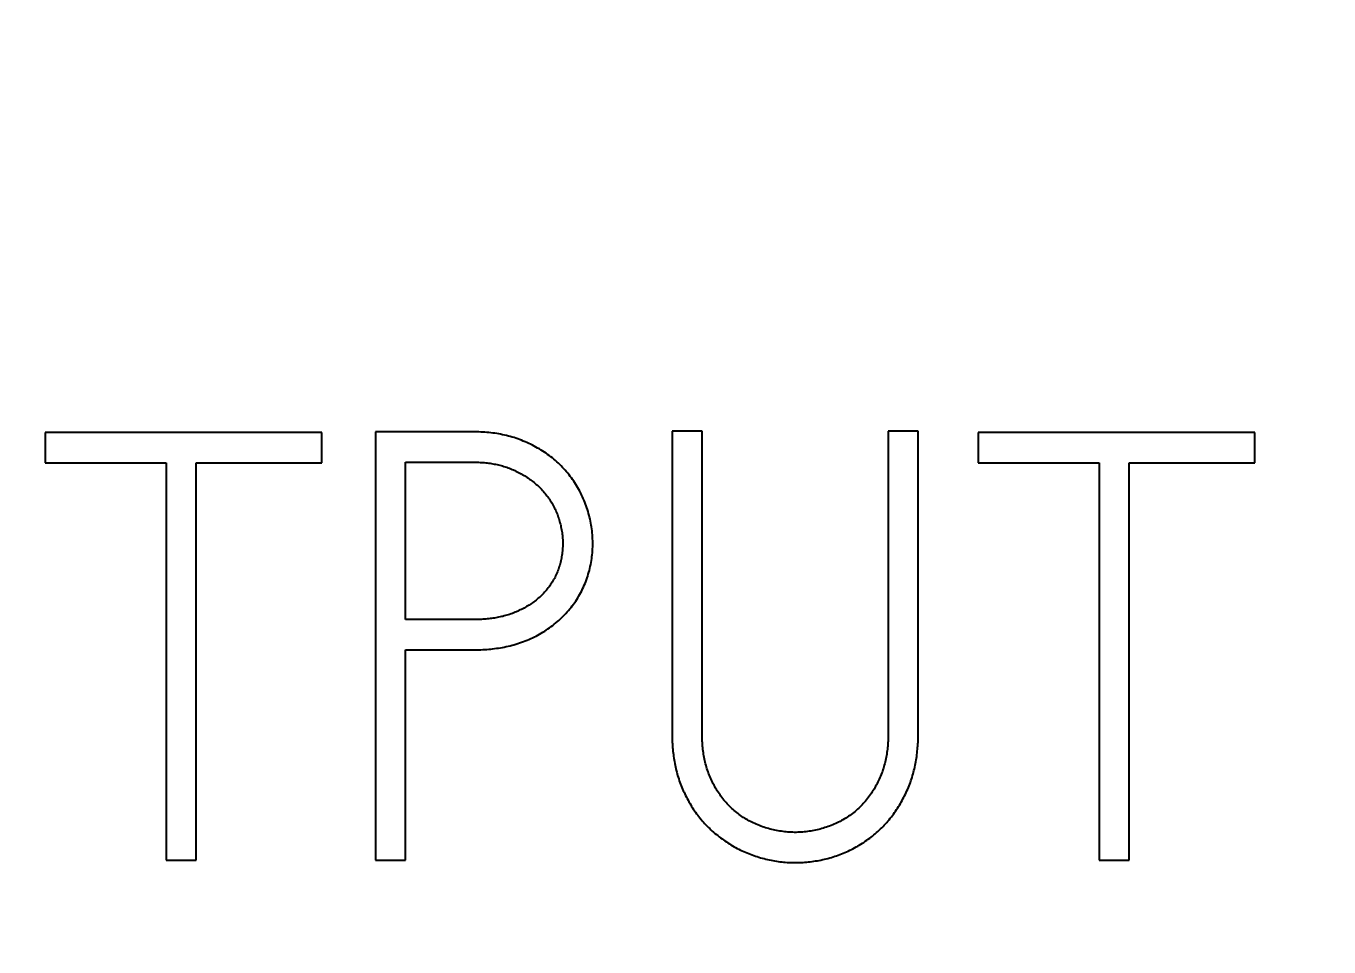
# Model space of a CAD drawing. Extents: x 0 to 420, y 0 to 297.
# Drawn here: x 124.858 to 129.725, y 165.617 to 169.056 of the extents above; entities that cross this region are included whole.
import ezdxf
from ezdxf.enums import TextEntityAlignment as Align

# ---------------------------------------------------------------- set-up
doc = ezdxf.new("R2010")
doc.units = 0
doc.header["$LTSCALE"] = 23.1
doc.layers.add('10100_DIM_FRONT', color=7, linetype='CONTINUOUS')
doc.layers.add('10500_FRONT_LABELING', color=7, linetype='CONTINUOUS')
doc.dimstyles.get("Standard").update_dxf_attribs({"dimtxt": 2.5, "dimasz": 2.5, "dimexe": 1.25, "dimexo": 0.625, "dimtad": 1, "dimcen": 2.5, "dimazin": 3, "dimtfac": 1, "dimtmove": 0, "dimatfit": 3})

# ---------------------------------------------------------------- blocks, each defined once
blk = doc.blocks.new('*D0')
at = {"layer": '10100_DIM_FRONT', "linetype": 'CONTINUOUS'}
for p, q in [((109.270844, 186.639203), (109.270844, 130.967761)), ((144.770844, 186.639203), (144.770844, 130.967761)), ((109.270844, 132.967761), (127.020844, 132.967761)), ((144.770844, 132.967761), (127.020844, 132.967761))]:
    blk.add_line(p, q, dxfattribs=at)
for points in [[(112.770844, 133.467761), (109.270844, 132.967761), (112.770844, 132.467761)], [(141.270844, 132.467761), (144.770844, 132.967761), (141.270844, 133.467761)]]:
    blk.add_solid(points, dxfattribs=at)
blk.add_text('35,5', height=3.5, dxfattribs=at).set_placement((123.190186, 133.842761), (132.690186, 133.842761), align=Align.FIT)

msp = doc.modelspace()

# ---------------------------------------------------------------- linework, layer by layer
at = {"layer": '10500_FRONT_LABELING', "color": 7, "linetype": 'CONTINUOUS'}
for p, q in [((124.9295, 167.538), (124.9295, 167.4248)), ((125.9632, 167.538), (124.9295, 167.538)), ((125.9632, 167.4248), (125.9632, 167.538)), ((126.1629, 167.5402), (126.1629, 165.9402)), ((126.5273, 167.5402), (126.1629, 167.5402)), ((127.2713, 167.5424), (127.2713, 166.4151)), ((127.3832, 167.5424), (127.2713, 167.5424)), ((127.3832, 166.4151), (127.3832, 167.5424)), ((128.0789, 167.5424), (128.0789, 166.4151)), ((128.1909, 167.5424), (128.0789, 167.5424)), ((128.1909, 166.4151), (128.1909, 167.5424)), ((128.4147, 167.538), (128.4147, 167.4248)), ((129.4484, 167.538), (128.4147, 167.538)), ((129.4484, 167.4248), (129.4484, 167.538)), ((124.9295, 167.4248), (125.3816, 167.4248)), ((125.3816, 167.4248), (125.3816, 165.9402)), ((125.4935, 165.9402), (125.4935, 167.4248)), ((125.4935, 167.4248), (125.9632, 167.4248)), ((126.2749, 166.839), (126.2749, 167.427)), ((126.2749, 167.427), (126.5273, 167.427)), ((128.4147, 167.4248), (128.8668, 167.4248)), ((128.8668, 167.4248), (128.8668, 165.9402)), ((128.9788, 165.9402), (128.9788, 167.4248)), ((128.9788, 167.4248), (129.4484, 167.4248)), ((126.5326, 166.839), (126.2749, 166.839)), ((126.2749, 165.9402), (126.2749, 166.7258)), ((126.2749, 166.7258), (126.5273, 166.7258)), ((125.3816, 165.9402), (125.4935, 165.9402)), ((126.1629, 165.9402), (126.2749, 165.9402)), ((128.8668, 165.9402), (128.9788, 165.9402))]:
    msp.add_line(p, q, dxfattribs=at)
for points in [[(126.5273, 166.7258), (126.5347, 166.7258), (126.5421, 166.7259), (126.5495, 166.7261), (126.5569, 166.7264), (126.5643, 166.7268), (126.5717, 166.7272), (126.5791, 166.7278), (126.5864, 166.7284), (126.5937, 166.7291), (126.6011, 166.7299), (126.6084, 166.7308), (126.6157, 166.7318), (126.6229, 166.7329), (126.6302, 166.734), (126.6374, 166.7353), (126.6447, 166.7367), (126.6519, 166.7382), (126.6591, 166.7398), (126.6663, 166.7415), (126.6734, 166.7433), (126.6806, 166.7453), (126.6877, 166.7473), (126.6948, 166.7495), (126.7019, 166.7518), (126.7089, 166.7542), (126.716, 166.7567), (126.7229, 166.7593), (126.7298, 166.7621), (126.7367, 166.7649), (126.7435, 166.7679), (126.7502, 166.771), (126.7568, 166.7742), (126.7634, 166.7775), (126.7699, 166.781), (126.7764, 166.7845), (126.7828, 166.7882), (126.7891, 166.792), (126.7954, 166.7959), (126.8015, 166.7999), (126.8077, 166.8041), (126.8137, 166.8084), (126.8198, 166.8128), (126.8257, 166.8173), (126.8315, 166.8219), (126.8373, 166.8266), (126.843, 166.8314), (126.8486, 166.8363), (126.854, 166.8413), (126.8594, 166.8464), (126.8647, 166.8516), (126.8698, 166.8568), (126.8749, 166.8622), (126.8799, 166.8676), (126.8847, 166.8731), (126.8895, 166.8788), (126.8941, 166.8845), (126.8986, 166.8903), (126.9031, 166.8962), (126.9074, 166.9022), (126.9116, 166.9084), (126.9157, 166.9146), (126.9196, 166.9209), (126.9235, 166.9273), (126.9272, 166.9338), (126.9307, 166.9404), (126.9341, 166.9469), (126.9373, 166.9536), (126.9405, 166.9603), (126.9434, 166.9671), (126.9463, 166.9739), (126.949, 166.9807), (126.9516, 166.9876), (126.954, 166.9946), (126.9563, 167.0016), (126.9585, 167.0087), (126.9605, 167.0158), (126.9624, 167.0229), (126.9642, 167.0301), (126.9659, 167.0374), (126.9674, 167.0447), (126.9688, 167.052), (126.97, 167.0594), (126.9711, 167.0667), (126.9721, 167.0741), (126.9729, 167.0814), (126.9736, 167.0888), (126.9741, 167.0962), (126.9745, 167.1036), (126.9748, 167.1109), (126.975, 167.1183), (126.975, 167.1257), (126.9749, 167.1331), (126.9746, 167.1405), (126.9742, 167.1479), (126.9737, 167.1553), (126.9731, 167.1627), (126.9723, 167.1701), (126.9714, 167.1776), (126.9704, 167.1849), (126.9692, 167.1923), (126.9679, 167.1996), (126.9665, 167.2068), (126.9649, 167.2141), (126.9633, 167.2212), (126.9615, 167.2284), (126.9595, 167.2355), (126.9575, 167.2426), (126.9554, 167.2497), (126.9531, 167.2567), (126.9507, 167.2637), (126.9481, 167.2706), (126.9455, 167.2775), (126.9427, 167.2844), (126.9398, 167.2912), (126.9368, 167.298), (126.9336, 167.3048), (126.9303, 167.3115), (126.9269, 167.3181), (126.9234, 167.3246), (126.9198, 167.3311), (126.916, 167.3375), (126.9122, 167.3437), (126.9082, 167.3499), (126.9041, 167.3561), (126.8999, 167.3621), (126.8956, 167.3681), (126.8912, 167.374), (126.8867, 167.3798), (126.8821, 167.3855), (126.8773, 167.3912), (126.8725, 167.3967), (126.8675, 167.4022), (126.8624, 167.4077), (126.8573, 167.413), (126.852, 167.4182), (126.8466, 167.4234), (126.8411, 167.4284), (126.8355, 167.4333), (126.8298, 167.4381), (126.8241, 167.4428), (126.8183, 167.4474), (126.8124, 167.4518), (126.8064, 167.4561), (126.8004, 167.4604), (126.7943, 167.4645), (126.7881, 167.4685), (126.7818, 167.4724), (126.7755, 167.4762), (126.7691, 167.4799), (126.7626, 167.4836), (126.7561, 167.4871), (126.7495, 167.4905), (126.7428, 167.4938), (126.7361, 167.4971), (126.7293, 167.5002), (126.7225, 167.5031), (126.7157, 167.506), (126.7088, 167.5087), (126.7019, 167.5114), (126.695, 167.5139), (126.688, 167.5163), (126.681, 167.5185), (126.674, 167.5207), (126.6669, 167.5227), (126.6597, 167.5246), (126.6526, 167.5264), (126.6454, 167.528), (126.6382, 167.5296), (126.6309, 167.531), (126.6236, 167.5323), (126.6163, 167.5336), (126.6089, 167.5347), (126.6015, 167.5356), (126.5941, 167.5365), (126.5867, 167.5373), (126.5793, 167.538), (126.5719, 167.5386), (126.5645, 167.5391), (126.557, 167.5395), (126.5496, 167.5398), (126.5422, 167.54), (126.5347, 167.5402), (126.5273, 167.5402)], [(126.5273, 167.427), (126.5326, 167.427), (126.538, 167.4269), (126.5434, 167.4268), (126.5487, 167.4266), (126.554, 167.4263), (126.5594, 167.426), (126.5647, 167.4256), (126.57, 167.4252), (126.5753, 167.4246), (126.5806, 167.4241), (126.5859, 167.4234), (126.5912, 167.4227), (126.5964, 167.4219), (126.6017, 167.421), (126.6069, 167.4201), (126.6121, 167.4191), (126.6174, 167.418), (126.6226, 167.4168), (126.6278, 167.4155), (126.6329, 167.4142), (126.6381, 167.4128), (126.6432, 167.4112), (126.6484, 167.4096), (126.6535, 167.4079), (126.6586, 167.4061), (126.6636, 167.4042), (126.6686, 167.4023), (126.6736, 167.4002), (126.6785, 167.3981), (126.6834, 167.396), (126.6882, 167.3937), (126.693, 167.3914), (126.6978, 167.389), (126.7025, 167.3865), (126.7072, 167.3839), (126.7118, 167.3813), (126.7164, 167.3786), (126.721, 167.3759), (126.7255, 167.373), (126.73, 167.3701), (126.7345, 167.3672), (126.7389, 167.3641), (126.7432, 167.3609), (126.7475, 167.3577), (126.7518, 167.3544), (126.756, 167.351), (126.7601, 167.3476), (126.7641, 167.3441), (126.7681, 167.3405), (126.772, 167.3369), (126.7759, 167.3332), (126.7796, 167.3294), (126.7833, 167.3256), (126.7869, 167.3217), (126.7905, 167.3178), (126.7939, 167.3138), (126.7973, 167.3097), (126.8007, 167.3056), (126.8039, 167.3014), (126.8071, 167.2971), (126.8102, 167.2927), (126.8133, 167.2883), (126.8162, 167.2839), (126.8191, 167.2793), (126.8219, 167.2747), (126.8246, 167.2701), (126.8272, 167.2654), (126.8297, 167.2606), (126.8321, 167.2558), (126.8345, 167.251), (126.8367, 167.2462), (126.8388, 167.2413), (126.8408, 167.2363), (126.8428, 167.2314), (126.8446, 167.2264), (126.8464, 167.2214), (126.8481, 167.2163), (126.8497, 167.2112), (126.8512, 167.2061), (126.8526, 167.2009), (126.854, 167.1958), (126.8552, 167.1905), (126.8564, 167.1853), (126.8575, 167.18), (126.8585, 167.1747), (126.8594, 167.1694), (126.8602, 167.1642), (126.8609, 167.1589), (126.8615, 167.1536), (126.862, 167.1483), (126.8624, 167.143), (126.8627, 167.1376), (126.8629, 167.1323), (126.863, 167.127), (126.863, 167.1217), (126.863, 167.1164), (126.8628, 167.111), (126.8625, 167.1057), (126.8622, 167.1004), (126.8617, 167.095), (126.8611, 167.0897), (126.8604, 167.0844), (126.8596, 167.079), (126.8587, 167.0737), (126.8578, 167.0685), (126.8567, 167.0632), (126.8555, 167.058), (126.8542, 167.0528), (126.8529, 167.0477), (126.8515, 167.0426), (126.8499, 167.0375), (126.8483, 167.0324), (126.8465, 167.0274), (126.8447, 167.0224), (126.8428, 167.0174), (126.8408, 167.0125), (126.8386, 167.0076), (126.8364, 167.0027), (126.8341, 166.9978), (126.8316, 166.993), (126.829, 166.9883), (126.8264, 166.9836), (126.8236, 166.979), (126.8207, 166.9745), (126.8178, 166.97), (126.8148, 166.9657), (126.8116, 166.9614), (126.8084, 166.9571), (126.8051, 166.953), (126.8017, 166.9489), (126.7983, 166.9448), (126.7947, 166.9409), (126.7911, 166.937), (126.7874, 166.9331), (126.7836, 166.9294), (126.7797, 166.9257), (126.7757, 166.922), (126.7717, 166.9185), (126.7675, 166.915), (126.7634, 166.9116), (126.7591, 166.9083), (126.7548, 166.9051), (126.7505, 166.9019), (126.7461, 166.8989), (126.7417, 166.8959), (126.7372, 166.893), (126.7326, 166.8902), (126.728, 166.8875), (126.7234, 166.8849), (126.7187, 166.8823), (126.7139, 166.8798), (126.7092, 166.8773), (126.7043, 166.8749), (126.6995, 166.8726), (126.6946, 166.8704), (126.6896, 166.8682), (126.6847, 166.8662), (126.6797, 166.8642), (126.6747, 166.8623), (126.6697, 166.8605), (126.6646, 166.8587), (126.6596, 166.8571), (126.6545, 166.8555), (126.6494, 166.854), (126.6442, 166.8526), (126.6391, 166.8512), (126.6339, 166.85), (126.6287, 166.8488), (126.6234, 166.8477), (126.6182, 166.8467), (126.6129, 166.8457), (126.6076, 166.8449), (126.6023, 166.844), (126.597, 166.8433), (126.5916, 166.8426), (126.5863, 166.842), (126.5809, 166.8415), (126.5756, 166.841), (126.5702, 166.8405), (126.5649, 166.8402), (126.5595, 166.8398), (126.5541, 166.8396), (126.5488, 166.8393), (126.5434, 166.8392), (126.538, 166.839), (126.5326, 166.839)], [(127.2713, 166.4151), (127.2713, 166.4084), (127.2714, 166.4017), (127.2716, 166.395), (127.2718, 166.3883), (127.2721, 166.3816), (127.2724, 166.3749), (127.2729, 166.3682), (127.2734, 166.3616), (127.2739, 166.355), (127.2746, 166.3483), (127.2753, 166.3417), (127.2761, 166.3351), (127.277, 166.3285), (127.2779, 166.3219), (127.2789, 166.3153), (127.28, 166.3088), (127.2812, 166.3022), (127.2825, 166.2957), (127.2839, 166.2892), (127.2853, 166.2827), (127.2869, 166.2762), (127.2886, 166.2697), (127.2903, 166.2632), (127.2922, 166.2568), (127.2941, 166.2503), (127.2962, 166.2439), (127.2983, 166.2375), (127.3006, 166.2311), (127.3029, 166.2248), (127.3053, 166.2186), (127.3078, 166.2124), (127.3104, 166.2062), (127.3131, 166.2001), (127.3159, 166.194), (127.3187, 166.188), (127.3216, 166.1821), (127.3247, 166.1761), (127.3277, 166.1703), (127.3309, 166.1644), (127.3342, 166.1587), (127.3375, 166.1529), (127.3409, 166.1472), (127.3444, 166.1416), (127.348, 166.136), (127.3516, 166.1304), (127.3554, 166.1249), (127.3592, 166.1195), (127.3631, 166.114), (127.3671, 166.1087), (127.3712, 166.1034), (127.3754, 166.0981), (127.3796, 166.0929), (127.384, 166.0878), (127.3885, 166.0827), (127.393, 166.0777), (127.3976, 166.0728), (127.4023, 166.068), (127.407, 166.0632), (127.4118, 166.0585), (127.4167, 166.0539), (127.4216, 166.0494), (127.4266, 166.045), (127.4317, 166.0406), (127.4368, 166.0364), (127.442, 166.0322), (127.4472, 166.028), (127.4525, 166.024), (127.4579, 166.02), (127.4633, 166.0161), (127.4688, 166.0123), (127.4743, 166.0085), (127.4799, 166.0048), (127.4856, 166.0013), (127.4913, 165.9977), (127.4971, 165.9943), (127.503, 165.9909), (127.5089, 165.9877), (127.5149, 165.9845), (127.5209, 165.9814), (127.5269, 165.9785), (127.533, 165.9756), (127.5391, 165.9728), (127.5452, 165.9701), (127.5514, 165.9675), (127.5576, 165.965), (127.5638, 165.9626), (127.5701, 165.9602), (127.5763, 165.958), (127.5827, 165.9558), (127.589, 165.9537), (127.5954, 165.9518), (127.6018, 165.9499), (127.6083, 165.948), (127.6148, 165.9463), (127.6213, 165.9447), (127.6278, 165.9432), (127.6344, 165.9417), (127.641, 165.9403), (127.6476, 165.9391), (127.6543, 165.9379), (127.6609, 165.9368), (127.6676, 165.9358), (127.6742, 165.9349), (127.6809, 165.9341), (127.6876, 165.9335), (127.6942, 165.9329), (127.7009, 165.9324), (127.7076, 165.932), (127.7142, 165.9317), (127.7209, 165.9315), (127.7276, 165.9313), (127.7342, 165.9313), (127.7409, 165.9314), (127.7476, 165.9316), (127.7542, 165.9318), (127.7609, 165.9322), (127.7676, 165.9327), (127.7743, 165.9332), (127.781, 165.9339), (127.7876, 165.9346), (127.7943, 165.9355), (127.801, 165.9364), (127.8077, 165.9375), (127.8143, 165.9386), (127.821, 165.9399), (127.8276, 165.9412), (127.8341, 165.9426), (127.8406, 165.9441), (127.8471, 165.9457), (127.8536, 165.9474), (127.8601, 165.9492), (127.8665, 165.951), (127.8729, 165.953), (127.8792, 165.955), (127.8855, 165.9571), (127.8918, 165.9593), (127.8981, 165.9617), (127.9043, 165.964), (127.9106, 165.9665), (127.9167, 165.9691), (127.9229, 165.9718), (127.929, 165.9745), (127.9351, 165.9774), (127.9412, 165.9803), (127.9472, 165.9834), (127.9532, 165.9865), (127.9591, 165.9898), (127.9649, 165.9931), (127.9707, 165.9965), (127.9765, 166), (127.9821, 166.0036), (127.9877, 166.0072), (127.9932, 166.011), (127.9987, 166.0148), (128.0041, 166.0187), (128.0095, 166.0227), (128.0148, 166.0267), (128.02, 166.0308), (128.0252, 166.035), (128.0303, 166.0393), (128.0353, 166.0437), (128.0403, 166.0481), (128.0452, 166.0527), (128.05, 166.0573), (128.0548, 166.0619), (128.0595, 166.0667), (128.0642, 166.0716), (128.0688, 166.0765), (128.0733, 166.0815), (128.0777, 166.0866), (128.0821, 166.0918), (128.0863, 166.097), (128.0905, 166.1022), (128.0946, 166.1076), (128.0986, 166.1129), (128.1025, 166.1184), (128.1063, 166.1239), (128.11, 166.1294), (128.1137, 166.135), (128.1173, 166.1406), (128.1208, 166.1463), (128.1242, 166.152), (128.1276, 166.1578), (128.1308, 166.1636), (128.134, 166.1695), (128.1372, 166.1754), (128.1402, 166.1814), (128.1432, 166.1874), (128.146, 166.1935), (128.1488, 166.1996), (128.1515, 166.2058), (128.1542, 166.212), (128.1567, 166.2183), (128.1591, 166.2245), (128.1615, 166.2308), (128.1637, 166.2371), (128.1658, 166.2435), (128.1679, 166.2498), (128.1698, 166.2562)], [(128.0789, 166.4151), (128.0789, 166.409), (128.0788, 166.4029), (128.0786, 166.3968), (128.0784, 166.3907), (128.0781, 166.3847), (128.0777, 166.3786), (128.0773, 166.3726), (128.0768, 166.3666), (128.0762, 166.3605), (128.0755, 166.3545), (128.0748, 166.3486), (128.074, 166.3426), (128.0731, 166.3366), (128.0721, 166.3307), (128.071, 166.3248), (128.0698, 166.3188), (128.0686, 166.3129), (128.0672, 166.3071), (128.0658, 166.3012), (128.0642, 166.2953), (128.0626, 166.2895), (128.0608, 166.2837), (128.0589, 166.2779), (128.057, 166.2721), (128.0549, 166.2664), (128.0527, 166.2606), (128.0504, 166.2549), (128.048, 166.2493), (128.0455, 166.2437), (128.0429, 166.2381), (128.0403, 166.2326), (128.0375, 166.2272), (128.0347, 166.2218), (128.0318, 166.2165), (128.0288, 166.2112), (128.0257, 166.2059), (128.0225, 166.2008), (128.0193, 166.1956), (128.0159, 166.1905), (128.0125, 166.1855), (128.009, 166.1805), (128.0053, 166.1756), (128.0016, 166.1707), (127.9977, 166.1659), (127.9938, 166.1612), (127.9898, 166.1566), (127.9857, 166.152), (127.9815, 166.1475), (127.9772, 166.1432), (127.9729, 166.1389), (127.9685, 166.1347), (127.964, 166.1306), (127.9594, 166.1266), (127.9548, 166.1227), (127.9501, 166.1189), (127.9453, 166.1151), (127.9404, 166.1115), (127.9355, 166.1079), (127.9305, 166.1044), (127.9254, 166.101), (127.9203, 166.0977), (127.9151, 166.0945), (127.9098, 166.0914), (127.9044, 166.0884), (127.899, 166.0854), (127.8936, 166.0826), (127.888, 166.0799), (127.8825, 166.0774), (127.8769, 166.0749), (127.8713, 166.0725), (127.8656, 166.0702), (127.8599, 166.0681), (127.8542, 166.066), (127.8484, 166.064), (127.8426, 166.0621), (127.8368, 166.0603), (127.8309, 166.0586), (127.825, 166.057), (127.8191, 166.0555), (127.8132, 166.054), (127.8072, 166.0527), (127.8011, 166.0514), (127.7951, 166.0503), (127.7891, 166.0492), (127.783, 166.0483), (127.777, 166.0474), (127.7709, 166.0467), (127.7649, 166.0461), (127.7588, 166.0456), (127.7527, 166.0451), (127.7467, 166.0448), (127.7406, 166.0446), (127.7345, 166.0445), (127.7285, 166.0445), (127.7224, 166.0446), (127.7163, 166.0448), (127.7102, 166.0452), (127.7041, 166.0456), (127.6981, 166.0461), (127.692, 166.0467), (127.6859, 166.0475), (127.6798, 166.0483), (127.6737, 166.0492), (127.6677, 166.0503), (127.6616, 166.0514), (127.6557, 166.0526), (127.6497, 166.0539), (127.6438, 166.0553), (127.6379, 166.0568), (127.632, 166.0584), (127.6261, 166.0601), (127.6203, 166.0619), (127.6145, 166.0637), (127.6088, 166.0657), (127.6031, 166.0677), (127.5974, 166.0699), (127.5917, 166.0722), (127.5861, 166.0745), (127.5804, 166.077), (127.5749, 166.0796), (127.5693, 166.0823), (127.5639, 166.085), (127.5585, 166.0879), (127.5531, 166.0909), (127.5479, 166.094), (127.5427, 166.0972), (127.5375, 166.1005), (127.5325, 166.1038), (127.5275, 166.1073), (127.5226, 166.1108), (127.5177, 166.1144), (127.513, 166.1182), (127.5082, 166.122), (127.5036, 166.1259), (127.499, 166.1298), (127.4945, 166.1339), (127.4901, 166.1381), (127.4858, 166.1423), (127.4815, 166.1467), (127.4773, 166.1511), (127.4731, 166.1557), (127.4691, 166.1603), (127.4652, 166.165), (127.4613, 166.1698), (127.4576, 166.1746), (127.4539, 166.1795), (127.4504, 166.1845), (127.4469, 166.1895), (127.4435, 166.1946), (127.4403, 166.1997), (127.4371, 166.2049), (127.434, 166.2101), (127.4309, 166.2154), (127.428, 166.2208), (127.4251, 166.2262), (127.4224, 166.2316), (127.4197, 166.2371), (127.4171, 166.2427), (127.4146, 166.2483), (127.4122, 166.2539), (127.4099, 166.2596), (127.4077, 166.2653), (127.4056, 166.271), (127.4036, 166.2768), (127.4017, 166.2826), (127.3999, 166.2884), (127.3982, 166.2942), (127.3966, 166.3001), (127.3952, 166.306), (127.3938, 166.3119), (127.3925, 166.3178), (127.3913, 166.3238), (127.3902, 166.3298), (127.3892, 166.3358), (127.3883, 166.3418), (127.3874, 166.3479), (127.3867, 166.3539), (127.386, 166.36), (127.3854, 166.3661), (127.3849, 166.3722), (127.3844, 166.3783), (127.384, 166.3845), (127.3837, 166.3906), (127.3835, 166.3967), (127.3833, 166.4028), (127.3832, 166.409), (127.3832, 166.4151)], [(128.1698, 166.2562), (128.1717, 166.2626), (128.1734, 166.2691), (128.1751, 166.2755), (128.1766, 166.282), (128.1781, 166.2885), (128.1795, 166.295), (128.1808, 166.3016), (128.182, 166.3081), (128.1831, 166.3147), (128.1841, 166.3213), (128.1851, 166.3279), (128.186, 166.3346), (128.1868, 166.3412), (128.1875, 166.3479), (128.1882, 166.3546), (128.1887, 166.3613), (128.1893, 166.368), (128.1897, 166.3747), (128.1901, 166.3815), (128.1903, 166.3882), (128.1906, 166.3949), (128.1907, 166.4016), (128.1908, 166.4084), (128.1909, 166.4151)]]:
    msp.add_lwpolyline(points, dxfattribs=at)

# ---------------------------------------------------------------- dimensions: what is measured, and where the dimension line sits
at = {"layer": '10100_DIM_FRONT', "linetype": 'CONTINUOUS'}
dim = msp.add_linear_dim(base=(144.7708, 132.9678), p1=(109.2708, 186.6392), p2=(144.7708, 186.6392), dimstyle='Standard', dxfattribs=at)
dim.commit()
dim.dimension.update_dxf_attribs({"geometry": '*D0', "text_midpoint": (127.9402, 135.5928), "dimtype": 128})

doc.saveas('drawing.dxf')
